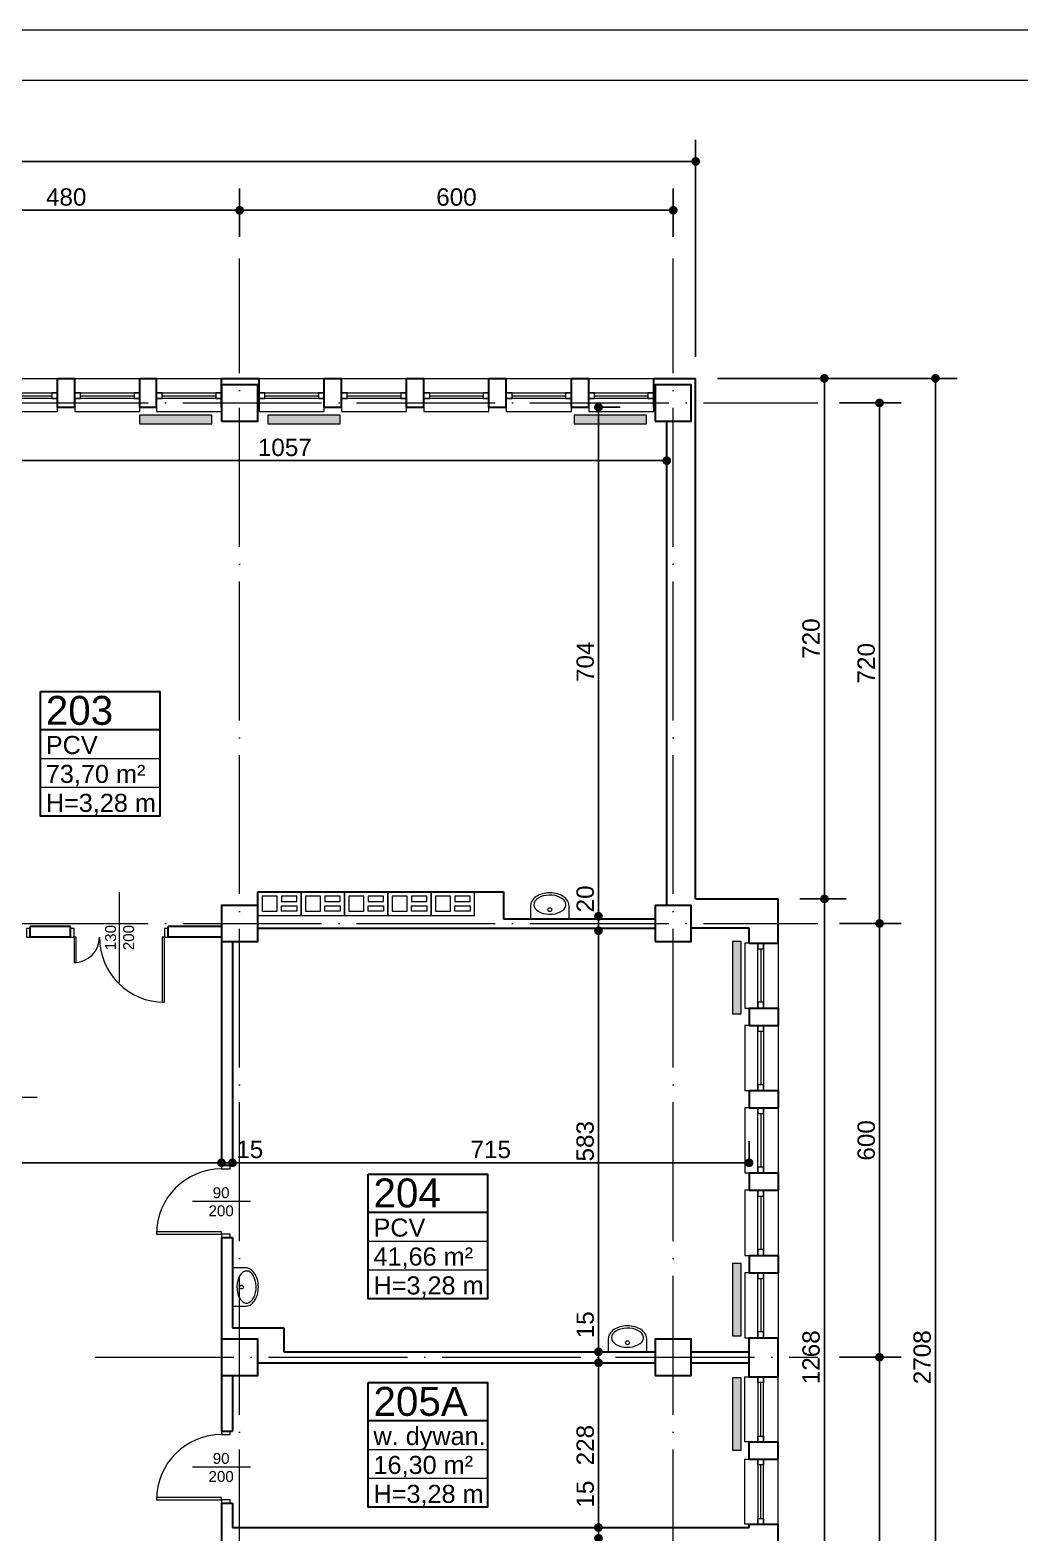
# Model space of a CAD drawing. Header units: millimetres. Extents: x 54 to 8480, y -22812 to 17434.
# Drawn here: x 4823 to 6192, y -2704 to -626 of the extents above; entities that cross this region are included whole.
import ezdxf

# ---------------------------------------------------------------- set-up
doc = ezdxf.new("R2010")
doc.units = ezdxf.units.MM
doc.linetypes.add('ACAD_ISO04W100', pattern=[30, 24, -3, 0, -3])
for name, color, linetype, lineweight in [('000_armatura', 7, 'Continuous', 0), ('osie', 132, 'ACAD_ISO04W100', 0), ('PLATFORMA', 7, 'Continuous', 0), ('STOLARKA', 97, 'Continuous', 0), ('tabelki', 151, 'Continuous', 0), ('wymiary', 150, 'Continuous', 0)]:
    doc.layers.add(name, color=color, linetype=linetype, lineweight=lineweight)
doc.layers.add('grzejniki', color=104, linetype='Continuous')
doc.layers.add('TABELKI PO UWAGACH', color=5, linetype='Continuous')
doc.styles.get("Standard").update_dxf_attribs({"font": 'arial.ttf'})
doc.dimstyles.new('ISO-25', dxfattribs={"dimtxt": 24, "dimasz": 12, "dimexe": 30, "dimexo": 30, "dimgap": 6, "dimtad": 1, "dimdec": 0, "dimtxsty": 'Standard', "dimblk": 'DOT', "dimcen": 2.5, "dimadec": 0, "dimazin": 0, "dimtfac": 1, "dimtdec": 0, "dimtmove": 0, "dimatfit": 3, "dimldrblk": 'DOT', "dimfxl": 1, "dimarcsym": 0})

# ---------------------------------------------------------------- blocks, each defined once
blk = doc.blocks.new('A$C13771EA7')
at = {"color": 132, "linetype": 'ACAD_ISO04W100', "lineweight": 0, "ltscale": 8}
for p, q in [((3511, -2874), (3511, 166)), ((4111, -2874), (4111, 166)), ((-169, -34), (4311, -34)), ((-169, -754), (4311, -754)), ((-169, -994), (3231, -994)), ((3311, -1354), (4311, -1354))]:
    blk.add_line(p, q, dxfattribs=at)
blk = doc.blocks.new('A$C4DC22848')
at = {"layer": 'STOLARKA', "lineweight": 0}
for p, q in [((0, 0), (90, 0)), ((0, -40), (0, -46)), ((8, -24), (82, -24)), ((90, -46), (90, -40)), ((0, -46), (90, -46))]:
    blk.add_line(p, q, dxfattribs=at)
for points in [[(0, -20), (90, -20), (90, -28), (0, -28)], [(0, -28), (8, -28), (8, -20), (0, -20)], [(82, -28), (90, -28), (90, -20), (82, -20)]]:
    blk.add_lwpolyline(points, close=True, dxfattribs=at)
blk = doc.blocks.new('A$C4A7D7A23')
at = {"layer": 'STOLARKA', "lineweight": 0}
blk.add_line((-67.5, 62.5), (-67.5, -62.5), dxfattribs=at)
for points in [[(-130, 12), (-135, 12), (-135, 0), (-130, 0)], [(-127, 0), (-130, 0), (-130, -35), (-127, -35)], [(-5, 0), (-8, 0), (-8, -90), (-5, -90)], [(0, 12), (-5, 12), (-5, 0), (0, 0)]]:
    blk.add_lwpolyline(points, close=True, dxfattribs=at)
for centre, radius, start, end in [((-130, 0), 35, 270, 0), ((-5, 0), 90, 180, 270)]:
    blk.add_arc(centre, radius, start, end, dxfattribs=at)
blk = doc.blocks.new('A$C1D836454')
at = {"color": 82, "lineweight": 0}
for points in [[(0, -16.5), (60, -16.5), (60, 16.5), (0, 16.5)], [(6, -10.5), (27, -10.5), (27, 10.5), (6, 10.5)], [(33, 3), (54, 3), (54, 10.5), (33, 10.5)], [(33, -3), (54, -3), (54, -10.5), (33, -10.5)]]:
    blk.add_lwpolyline(points, close=True, dxfattribs=at)
blk = doc.blocks.new('_Dot')
at = {"color": 0, "linetype": 'ByBlock', "lineweight": -2}
blk.add_line((-0.5, 0), (-1, 0), dxfattribs=at)
at = {"color": 0, "linetype": 'ByBlock', "lineweight": 0, "const_width": 0.5}
blk.add_lwpolyline([(-0.25, 0, 1), (0.25, 0, 1)], format="xyb", close=True, dxfattribs=at)
blk = doc.blocks.new('*D148')
at = {"layer": 'Defpoints', "color": 0, "linetype": 'Continuous', "lineweight": 0}
for p in [(5112.6, -874.8), (4632.6, -941.3), (5112.6, -941.3)]:
    blk.add_point(p, dxfattribs=at)
at = {"layer": 'wymiary', "color": 0, "linetype": 'Continuous', "lineweight": -2}
for p, q in [((4632.6, -911.3), (4632.6, -844.8)), ((5112.6, -911.3), (5112.6, -844.8)), ((4644.6, -874.8), (5100.6, -874.8))]:
    blk.add_line(p, q, dxfattribs=at)
at = {"layer": 'wymiary', "color": 0, "linetype": 'Continuous', "lineweight": -2, "xscale": 12, "yscale": 12, "zscale": 12, "rotation": 180}
blk.add_blockref('_Dot', (4632.6, -874.8), dxfattribs=at)
at = {"layer": 'wymiary', "color": 0, "linetype": 'Continuous', "lineweight": -2, "xscale": 12, "yscale": 12, "zscale": 12}
blk.add_blockref('_Dot', (5112.6, -874.8), dxfattribs=at)
at = {"layer": 'wymiary', "color": 0, "linetype": 'Continuous', "lineweight": 0, "insert": (4872.6, -856.6), "char_height": 24, "attachment_point": 5}
blk.add_mtext('480', dxfattribs=at)
blk = doc.blocks.new('*D149')
at = {"layer": 'Defpoints', "color": 0, "linetype": 'Continuous', "lineweight": 0}
for p in [(5712.6, -874.8), (5112.6, -941.3), (5712.6, -941.3)]:
    blk.add_point(p, dxfattribs=at)
at = {"layer": 'wymiary', "color": 0, "linetype": 'Continuous', "lineweight": -2}
for p, q in [((5112.6, -911.3), (5112.6, -844.8)), ((5712.6, -911.3), (5712.6, -844.8)), ((5124.6, -874.8), (5700.6, -874.8))]:
    blk.add_line(p, q, dxfattribs=at)
at = {"layer": 'wymiary', "color": 0, "linetype": 'Continuous', "lineweight": -2, "xscale": 12, "yscale": 12, "zscale": 12, "rotation": 180}
blk.add_blockref('_Dot', (5112.6, -874.8), dxfattribs=at)
at = {"layer": 'wymiary', "color": 0, "linetype": 'Continuous', "lineweight": -2, "xscale": 12, "yscale": 12, "zscale": 12}
blk.add_blockref('_Dot', (5712.6, -874.8), dxfattribs=at)
at = {"layer": 'wymiary', "color": 0, "linetype": 'Continuous', "lineweight": 0, "insert": (5412.6, -856.6), "char_height": 24, "attachment_point": 5}
blk.add_mtext('600', dxfattribs=at)
blk = doc.blocks.new('*D129')
at = {"layer": 'Defpoints', "color": 0, "linetype": 'Continuous', "lineweight": 0}
for p in [(5912.6, -2461.3), (5998, -2461.3), (5912.6, -3061.3)]:
    blk.add_point(p, dxfattribs=at)
at = {"layer": 'wymiary', "color": 0, "linetype": 'Continuous', "lineweight": -2}
for p, q in [((5942.6, -2461.3), (6028, -2461.3)), ((5998, -3049.3), (5998, -2473.3)), ((5942.6, -3061.3), (6028, -3061.3))]:
    blk.add_line(p, q, dxfattribs=at)
at = {"layer": 'wymiary', "color": 0, "linetype": 'Continuous', "lineweight": -2, "xscale": 12, "yscale": 12, "zscale": 12}
for p, rotation in [((5998, -2461.3), 90), ((5998, -3061.3), 270)]:
    blk.add_blockref('_Dot', p, dxfattribs=dict(at, rotation=rotation))
at = {"layer": 'wymiary', "color": 0, "linetype": 'Continuous', "lineweight": 0, "insert": (5979.7, -2761.3), "char_height": 24, "attachment_point": 5, "rotation": 90}
blk.add_mtext('600', dxfattribs=at)
blk = doc.blocks.new('*D130')
at = {"layer": 'Defpoints', "color": 0, "linetype": 'Continuous', "lineweight": 0}
for p in [(5912.6, -1861.3), (5998, -1861.3), (5912.6, -2461.3)]:
    blk.add_point(p, dxfattribs=at)
at = {"layer": 'wymiary', "color": 0, "linetype": 'Continuous', "lineweight": -2}
for p, q in [((5942.6, -1861.3), (6028, -1861.3)), ((5998, -2449.3), (5998, -1873.3)), ((5942.6, -2461.3), (6028, -2461.3))]:
    blk.add_line(p, q, dxfattribs=at)
at = {"layer": 'wymiary', "color": 0, "linetype": 'Continuous', "lineweight": -2, "xscale": 12, "yscale": 12, "zscale": 12}
for p, rotation in [((5998, -1861.3), 90), ((5998, -2461.3), 270)]:
    blk.add_blockref('_Dot', p, dxfattribs=dict(at, rotation=rotation))
at = {"layer": 'wymiary', "color": 0, "linetype": 'Continuous', "lineweight": 0, "insert": (5979.7, -2161.3), "char_height": 24, "attachment_point": 5, "rotation": 90}
blk.add_mtext('600', dxfattribs=at)
blk = doc.blocks.new('*D131')
at = {"layer": 'Defpoints', "color": 0, "linetype": 'Continuous', "lineweight": 0}
for p in [(5912.6, -1141.3), (5998, -1141.3), (5912.6, -1861.3)]:
    blk.add_point(p, dxfattribs=at)
at = {"layer": 'wymiary', "color": 0, "linetype": 'Continuous', "lineweight": -2}
for p, q in [((5942.6, -1141.3), (6028, -1141.3)), ((5998, -1849.3), (5998, -1153.3)), ((5942.6, -1861.3), (6028, -1861.3))]:
    blk.add_line(p, q, dxfattribs=at)
at = {"layer": 'wymiary', "color": 0, "linetype": 'Continuous', "lineweight": -2, "xscale": 12, "yscale": 12, "zscale": 12}
for p, rotation in [((5998, -1141.3), 90), ((5998, -1861.3), 270)]:
    blk.add_blockref('_Dot', p, dxfattribs=dict(at, rotation=rotation))
at = {"layer": 'wymiary', "color": 0, "linetype": 'Continuous', "lineweight": 0, "insert": (5979.7, -1501.3), "char_height": 24, "attachment_point": 5, "rotation": 90}
blk.add_mtext('720', dxfattribs=at)
blk = doc.blocks.new('*D140')
at = {"layer": 'Defpoints', "color": 0, "linetype": 'Continuous', "lineweight": 0}
for p in [(5743.6, -1107.3), (6075.4, -1107.3), (5743.6, -3815.3)]:
    blk.add_point(p, dxfattribs=at)
at = {"layer": 'wymiary', "color": 0, "linetype": 'Continuous', "lineweight": -2}
for p, q in [((5773.6, -1107.3), (6105.4, -1107.3)), ((6075.4, -3803.3), (6075.4, -1119.3)), ((5773.6, -3815.3), (6105.4, -3815.3))]:
    blk.add_line(p, q, dxfattribs=at)
at = {"layer": 'wymiary', "color": 0, "linetype": 'Continuous', "lineweight": -2, "xscale": 12, "yscale": 12, "zscale": 12}
for p, rotation in [((6075.4, -1107.3), 90), ((6075.4, -3815.3), 270)]:
    blk.add_blockref('_Dot', p, dxfattribs=dict(at, rotation=rotation))
at = {"layer": 'wymiary', "color": 0, "linetype": 'Continuous', "lineweight": 0, "insert": (6057.1, -2461.3), "char_height": 24, "attachment_point": 5, "rotation": 90}
blk.add_mtext('2708', dxfattribs=at)
blk = doc.blocks.new('*D141')
at = {"layer": 'Defpoints', "color": 0, "linetype": 'Continuous', "lineweight": 0}
for p in [(5743.6, -807.2), (1601.6, -1107.3), (5743.6, -1107.3)]:
    blk.add_point(p, dxfattribs=at)
at = {"layer": 'wymiary', "color": 0, "linetype": 'Continuous', "lineweight": -2}
for p, q in [((1601.6, -1077.3), (1601.6, -777.2)), ((5743.6, -1077.3), (5743.6, -777.2)), ((1613.6, -807.2), (5731.6, -807.2))]:
    blk.add_line(p, q, dxfattribs=at)
at = {"layer": 'wymiary', "color": 0, "linetype": 'Continuous', "lineweight": -2, "xscale": 12, "yscale": 12, "zscale": 12, "rotation": 180}
blk.add_blockref('_Dot', (1601.6, -807.2), dxfattribs=at)
at = {"layer": 'wymiary', "color": 0, "linetype": 'Continuous', "lineweight": -2, "xscale": 12, "yscale": 12, "zscale": 12}
blk.add_blockref('_Dot', (5743.6, -807.2), dxfattribs=at)
at = {"layer": 'wymiary', "color": 0, "linetype": 'Continuous', "lineweight": 0, "insert": (3672.6, -789.1), "char_height": 24, "attachment_point": 5}
blk.add_mtext('4142', dxfattribs=at)
blk = doc.blocks.new('*D216')
at = {"layer": 'Defpoints', "color": 0, "linetype": 'Continuous', "lineweight": 0}
for p in [(5857.6, -1827.3), (5921.7, -1827.3), (5743.6, -3095.3)]:
    blk.add_point(p, dxfattribs=at)
at = {"layer": 'wymiary', "color": 0, "linetype": 'Continuous', "lineweight": -2}
for p, q in [((5887.6, -1827.3), (5951.7, -1827.3)), ((5921.7, -3083.3), (5921.7, -1839.3)), ((5773.6, -3095.3), (5951.7, -3095.3))]:
    blk.add_line(p, q, dxfattribs=at)
at = {"layer": 'wymiary', "color": 0, "linetype": 'Continuous', "lineweight": -2, "xscale": 12, "yscale": 12, "zscale": 12}
for p, rotation in [((5921.7, -1827.3), 90), ((5921.7, -3095.3), 270)]:
    blk.add_blockref('_Dot', p, dxfattribs=dict(at, rotation=rotation))
at = {"layer": 'wymiary', "color": 0, "linetype": 'Continuous', "lineweight": 0, "insert": (5903.4, -2461.3), "char_height": 24, "attachment_point": 5, "rotation": 90}
blk.add_mtext('1268', dxfattribs=at)
blk = doc.blocks.new('*D217')
at = {"layer": 'Defpoints', "color": 0, "linetype": 'Continuous', "lineweight": 0}
for p in [(5743.6, -1107.3), (5921.7, -1107.3), (5857.6, -1827.3)]:
    blk.add_point(p, dxfattribs=at)
at = {"layer": 'wymiary', "color": 0, "linetype": 'Continuous', "lineweight": -2}
for p, q in [((5773.6, -1107.3), (5951.7, -1107.3)), ((5921.7, -1815.3), (5921.7, -1119.3)), ((5887.6, -1827.3), (5951.7, -1827.3))]:
    blk.add_line(p, q, dxfattribs=at)
at = {"layer": 'wymiary', "color": 0, "linetype": 'Continuous', "lineweight": -2, "xscale": 12, "yscale": 12, "zscale": 12}
for p, rotation in [((5921.7, -1107.3), 90), ((5921.7, -1827.3), 270)]:
    blk.add_blockref('_Dot', p, dxfattribs=dict(at, rotation=rotation))
at = {"layer": 'wymiary', "color": 0, "linetype": 'Continuous', "lineweight": 0, "insert": (5903.4, -1467.3), "char_height": 24, "attachment_point": 5, "rotation": 90}
blk.add_mtext('720', dxfattribs=at)
blk = doc.blocks.new('*D236')
at = {"layer": 'Defpoints', "color": 0, "linetype": 'Continuous', "lineweight": 0}
for p in [(5609.1, -2453.8), (5609.1, -2453.8), (5609.1, -2468.8)]:
    blk.add_point(p, dxfattribs=at)
at = {"layer": 'wymiary', "color": 0, "linetype": 'Continuous', "lineweight": -2}
for p, q in [((5609.1, -2441.8), (5609.1, -2429.8)), ((5609.1, -2468.8), (5609.1, -2453.8)), ((5609.1, -2480.8), (5609.1, -2492.8))]:
    blk.add_line(p, q, dxfattribs=at)
at = {"layer": 'wymiary', "color": 0, "linetype": 'Continuous', "lineweight": -2, "xscale": 12, "yscale": 12, "zscale": 12}
for p, rotation in [((5609.1, -2453.8), 270), ((5609.1, -2468.8), 90)]:
    blk.add_blockref('_Dot', p, dxfattribs=dict(at, rotation=rotation))
at = {"layer": 'wymiary', "color": 0, "linetype": 'Continuous', "lineweight": 0, "insert": (5590.9, -2416.4), "char_height": 24, "attachment_point": 5, "rotation": 90}
blk.add_mtext('15', dxfattribs=at)
blk = doc.blocks.new('*D237')
at = {"layer": 'Defpoints', "color": 0, "linetype": 'Continuous', "lineweight": 0}
for p in [(5609.1, -1871.3), (5609.1, -1871.3), (5609.1, -2453.8)]:
    blk.add_point(p, dxfattribs=at)
at = {"layer": 'wymiary', "color": 0, "linetype": 'Continuous', "lineweight": -2}
blk.add_line((5609.1, -2441.8), (5609.1, -1883.3), dxfattribs=at)
at = {"layer": 'wymiary', "color": 0, "linetype": 'Continuous', "lineweight": -2, "xscale": 12, "yscale": 12, "zscale": 12}
for p, rotation in [((5609.1, -1871.3), 90), ((5609.1, -2453.8), 270)]:
    blk.add_blockref('_Dot', p, dxfattribs=dict(at, rotation=rotation))
at = {"layer": 'wymiary', "color": 0, "linetype": 'Continuous', "lineweight": 0, "insert": (5590.8, -2162.5), "char_height": 24, "attachment_point": 5, "rotation": 90}
blk.add_mtext('583', dxfattribs=at)
blk = doc.blocks.new('*D238')
at = {"layer": 'Defpoints', "color": 0, "linetype": 'Continuous', "lineweight": 0}
for p in [(5609.1, -1851.3), (5609.1, -1851.3), (5609.1, -1871.3)]:
    blk.add_point(p, dxfattribs=at)
at = {"layer": 'wymiary', "color": 0, "linetype": 'Continuous', "lineweight": -2}
for p, q in [((5609.1, -1839.3), (5609.1, -1827.3)), ((5609.1, -1871.3), (5609.1, -1851.3)), ((5609.1, -1883.3), (5609.1, -1895.3))]:
    blk.add_line(p, q, dxfattribs=at)
at = {"layer": 'wymiary', "color": 0, "linetype": 'Continuous', "lineweight": -2, "xscale": 12, "yscale": 12, "zscale": 12}
for p, rotation in [((5609.1, -1851.3), 270), ((5609.1, -1871.3), 90)]:
    blk.add_blockref('_Dot', p, dxfattribs=dict(at, rotation=rotation))
at = {"layer": 'wymiary', "color": 0, "linetype": 'Continuous', "lineweight": 0, "insert": (5590.9, -1827.3), "char_height": 24, "attachment_point": 5, "rotation": 90}
blk.add_mtext('20', dxfattribs=at)
blk = doc.blocks.new('*D239')
at = {"layer": 'Defpoints', "color": 0, "linetype": 'Continuous', "lineweight": 0}
for p in [(5583.6, -1147.3), (5609.1, -1147.3), (5609.1, -1851.3)]:
    blk.add_point(p, dxfattribs=at)
at = {"layer": 'wymiary', "color": 0, "linetype": 'Continuous', "lineweight": -2}
for p, q in [((5609.1, -1839.3), (5609.1, -1159.3)), ((5613.6, -1147.3), (5639.1, -1147.3))]:
    blk.add_line(p, q, dxfattribs=at)
at = {"layer": 'wymiary', "color": 0, "linetype": 'Continuous', "lineweight": -2, "xscale": 12, "yscale": 12, "zscale": 12}
for p, rotation in [((5609.1, -1147.3), 90), ((5609.1, -1851.3), 270)]:
    blk.add_blockref('_Dot', p, dxfattribs=dict(at, rotation=rotation))
at = {"layer": 'wymiary', "color": 0, "linetype": 'Continuous', "lineweight": 0, "insert": (5590.9, -1499.3), "char_height": 24, "attachment_point": 5, "rotation": 90}
blk.add_mtext('704', dxfattribs=at)
blk = doc.blocks.new('*D260')
at = {"layer": 'Defpoints', "color": 0, "linetype": 'Continuous', "lineweight": 0}
for p in [(5609.1, -2696.8), (5609.1, -2696.8), (5609.1, -2711.8)]:
    blk.add_point(p, dxfattribs=at)
at = {"layer": 'wymiary', "color": 0, "linetype": 'Continuous', "lineweight": -2}
for p, q in [((5609.1, -2684.8), (5609.1, -2628.5)), ((5609.1, -2711.8), (5609.1, -2696.8)), ((5609.1, -2723.8), (5609.1, -2735.8))]:
    blk.add_line(p, q, dxfattribs=at)
at = {"layer": 'wymiary', "color": 0, "linetype": 'Continuous', "lineweight": -2, "xscale": 12, "yscale": 12, "zscale": 12}
for p, rotation in [((5609.1, -2696.8), 270), ((5609.1, -2711.8), 90)]:
    blk.add_blockref('_Dot', p, dxfattribs=dict(at, rotation=rotation))
at = {"layer": 'wymiary', "color": 0, "linetype": 'Continuous', "lineweight": 0, "insert": (5590.9, -2650.6), "char_height": 24, "attachment_point": 5, "rotation": 90}
blk.add_mtext('15', dxfattribs=at)
blk = doc.blocks.new('*D261')
at = {"layer": 'Defpoints', "color": 0, "linetype": 'Continuous', "lineweight": 0}
for p in [(5609.1, -2468.8), (5609.1, -2468.8), (5609.1, -2696.8)]:
    blk.add_point(p, dxfattribs=at)
at = {"layer": 'wymiary', "color": 0, "linetype": 'Continuous', "lineweight": -2}
blk.add_line((5609.1, -2684.8), (5609.1, -2480.8), dxfattribs=at)
at = {"layer": 'wymiary', "color": 0, "linetype": 'Continuous', "lineweight": -2, "xscale": 12, "yscale": 12, "zscale": 12}
for p, rotation in [((5609.1, -2468.8), 90), ((5609.1, -2696.8), 270)]:
    blk.add_blockref('_Dot', p, dxfattribs=dict(at, rotation=rotation))
at = {"layer": 'wymiary', "color": 0, "linetype": 'Continuous', "lineweight": 0, "insert": (5590.9, -2582.8), "char_height": 24, "attachment_point": 5, "rotation": 90}
blk.add_mtext('228', dxfattribs=at)
blk = doc.blocks.new('*D385')
at = {"layer": 'Defpoints', "color": 0, "linetype": 'Continuous', "lineweight": 0}
for p in [(4646.6, -1221.1), (5703.6, -1221.1), (5703.6, -1221.1)]:
    blk.add_point(p, dxfattribs=at)
at = {"layer": 'wymiary', "color": 0, "linetype": 'Continuous', "lineweight": -2}
blk.add_line((4658.6, -1221.1), (5691.6, -1221.1), dxfattribs=at)
at = {"layer": 'wymiary', "color": 0, "linetype": 'Continuous', "lineweight": -2, "xscale": 12, "yscale": 12, "zscale": 12, "rotation": 180}
blk.add_blockref('_Dot', (4646.6, -1221.1), dxfattribs=at)
at = {"layer": 'wymiary', "color": 0, "linetype": 'Continuous', "lineweight": -2, "xscale": 12, "yscale": 12, "zscale": 12}
blk.add_blockref('_Dot', (5703.6, -1221.1), dxfattribs=at)
at = {"layer": 'wymiary', "color": 0, "linetype": 'Continuous', "lineweight": 0, "insert": (5175.1, -1202.9), "char_height": 24, "attachment_point": 5}
blk.add_mtext('1057', dxfattribs=at)
blk = doc.blocks.new('*D630')
at = {"layer": 'Defpoints', "color": 0, "linetype": 'Continuous', "lineweight": 0}
for p in [(4017.6, -2192.3), (5087.6, -2192.3), (5087.6, -2192.3)]:
    blk.add_point(p, dxfattribs=at)
at = {"layer": 'wymiary', "color": 0, "linetype": 'Continuous', "lineweight": -2}
blk.add_line((4029.6, -2192.3), (5075.6, -2192.3), dxfattribs=at)
at = {"layer": 'wymiary', "color": 0, "linetype": 'Continuous', "lineweight": -2, "xscale": 12, "yscale": 12, "zscale": 12, "rotation": 180}
blk.add_blockref('_Dot', (4017.6, -2192.3), dxfattribs=at)
at = {"layer": 'wymiary', "color": 0, "linetype": 'Continuous', "lineweight": -2, "xscale": 12, "yscale": 12, "zscale": 12}
blk.add_blockref('_Dot', (5087.6, -2192.3), dxfattribs=at)
at = {"layer": 'wymiary', "color": 0, "linetype": 'Continuous', "lineweight": 0, "insert": (4552.6, -2174), "char_height": 24, "attachment_point": 5}
blk.add_mtext('1070', dxfattribs=at)
blk = doc.blocks.new('*D631')
at = {"layer": 'Defpoints', "color": 0, "linetype": 'Continuous', "lineweight": 0}
for p in [(5087.6, -2192.3), (5102.6, -2192.3), (5102.6, -2192.3)]:
    blk.add_point(p, dxfattribs=at)
at = {"layer": 'wymiary', "color": 0, "linetype": 'Continuous', "lineweight": -2}
for p, q in [((5075.6, -2192.3), (5063.6, -2192.3)), ((5087.6, -2192.3), (5102.6, -2192.3)), ((5114.6, -2192.3), (5126.6, -2192.3))]:
    blk.add_line(p, q, dxfattribs=at)
at = {"layer": 'wymiary', "color": 0, "linetype": 'Continuous', "lineweight": -2, "xscale": 12, "yscale": 12, "zscale": 12}
blk.add_blockref('_Dot', (5087.6, -2192.3), dxfattribs=at)
at = {"layer": 'wymiary', "color": 0, "linetype": 'Continuous', "lineweight": -2, "xscale": 12, "yscale": 12, "zscale": 12, "rotation": 180}
blk.add_blockref('_Dot', (5102.6, -2192.3), dxfattribs=at)
at = {"layer": 'wymiary', "color": 0, "linetype": 'Continuous', "lineweight": 0, "insert": (5126.6, -2174), "char_height": 24, "attachment_point": 5}
blk.add_mtext('15', dxfattribs=at)
blk = doc.blocks.new('*D632')
at = {"layer": 'Defpoints', "color": 0, "linetype": 'Continuous', "lineweight": 0}
for p in [(5102.6, -2192.3), (5817.6, -2192.3), (5817.6, -2218.3)]:
    blk.add_point(p, dxfattribs=at)
at = {"layer": 'wymiary', "color": 0, "linetype": 'Continuous', "lineweight": -2}
for p, q in [((5817.6, -2188.3), (5817.6, -2162.3)), ((5114.6, -2192.3), (5805.6, -2192.3))]:
    blk.add_line(p, q, dxfattribs=at)
at = {"layer": 'wymiary', "color": 0, "linetype": 'Continuous', "lineweight": -2, "xscale": 12, "yscale": 12, "zscale": 12, "rotation": 180}
blk.add_blockref('_Dot', (5102.6, -2192.3), dxfattribs=at)
at = {"layer": 'wymiary', "color": 0, "linetype": 'Continuous', "lineweight": -2, "xscale": 12, "yscale": 12, "zscale": 12}
blk.add_blockref('_Dot', (5817.6, -2192.3), dxfattribs=at)
at = {"layer": 'wymiary', "color": 0, "linetype": 'Continuous', "lineweight": 0, "insert": (5460.1, -2174), "char_height": 24, "attachment_point": 5}
blk.add_mtext('715', dxfattribs=at)
blk = doc.blocks.new('A$C508466D2')
at = {"layer": 'grzejniki', "linetype": 'Continuous', "lineweight": 0}
blk.add_hatch(color=256, dxfattribs=at).paths.add_polyline_path([(-50, -12), (50, -12), (50, 0), (-50, 0)])
blk.add_lwpolyline([(-50, -12), (50, -12), (50, 0), (-50, 0)], close=True, dxfattribs=at)
blk = doc.blocks.new('A$C4F134952')
for p, q in [((0, 26.6), (-18, 26.6)), ((0, -26.6), (0, 26.6)), ((-18, -26.6), (0, -26.6))]:
    blk.add_line(p, q)
blk.add_lwpolyline([(-18, 26.6, 0.138474), (-24.4, 24.8, 0.107069), (-30.7, 18.8, 0.080452), (-34.5, 10.6, 0.068264), (-35.9, 0, 0.068264), (-34.5, -10.6, 0.080452), (-30.7, -18.8, 0.107069), (-24.4, -24.8, 0.138474), (-18, -26.6, 0.138474)], format="xyb")
at = {"flags": 128}
blk.add_lwpolyline([(-19.5, -22.2), (-17, -21.8), (-14.6, -20.6), (-12.4, -18.6), (-10.4, -16), (-8.8, -12.9), (-7.5, -9.2), (-6.7, -5.2), (-6.3, -1), (-6.4, 3.2), (-7, 7.3), (-8.1, 11.1), (-9.5, 14.5), (-11.4, 17.4), (-13.5, 19.7), (-15.8, 21.3), (-18.3, 22.1), (-20.8, 22.1), (-23.3, 21.3), (-25.6, 19.7), (-27.7, 17.4), (-29.6, 14.5), (-31, 11.1), (-32.1, 7.3), (-32.7, 3.2), (-32.8, -1), (-32.4, -5.2), (-31.6, -9.2), (-30.3, -12.9), (-28.7, -16), (-26.7, -18.6), (-24.5, -20.6), (-22.1, -21.8)], close=True, dxfattribs=at)
blk.add_circle((-12.6, 0), 2.66)

msp = doc.modelspace()

# ---------------------------------------------------------------- linework, layer by layer
at = {"lineweight": 30}
for p, q in [((4860.6, -1107.3), (4884.6, -1107.3)), ((4860.6, -1147.3), (4860.6, -1107.3)), ((4884.6, -1147.3), (4884.6, -1107.3)), ((4974.6, -1107.3), (4997.6, -1107.3)), ((4974.6, -1147.3), (4974.6, -1107.3)), ((4997.6, -1147.3), (4997.6, -1107.3)), ((5087.6, -1147.3), (5087.6, -1107.3)), ((5087.6, -1107.3), (5139.6, -1107.3)), ((5139.6, -1147.3), (5139.6, -1107.3)), ((5229.6, -1147.3), (5229.6, -1107.3)), ((5229.6, -1107.3), (5253.6, -1107.3)), ((5253.6, -1147.3), (5253.6, -1107.3)), ((5343.6, -1107.3), (5367.6, -1107.3)), ((5343.6, -1147.3), (5343.6, -1107.3)), ((5367.6, -1147.3), (5367.6, -1107.3)), ((5457.6, -1107.3), (5481.6, -1107.3)), ((5457.6, -1147.3), (5457.6, -1107.3)), ((5481.6, -1147.3), (5481.6, -1107.3)), ((5571.6, -1107.3), (5595.6, -1107.3)), ((5571.6, -1147.3), (5571.6, -1107.3)), ((5595.6, -1147.3), (5595.6, -1107.3)), ((5685.6, -1147.3), (5685.6, -1107.3)), ((5685.6, -1107.3), (5743.6, -1107.3)), ((5743.6, -1827.3), (5743.6, -1107.3)), ((4860.6, -1147.3), (4884.6, -1147.3)), ((4974.6, -1147.3), (4997.6, -1147.3)), ((5139.6, -1147.3), (5137.6, -1147.3)), ((5229.6, -1147.3), (5253.6, -1147.3)), ((5343.6, -1147.3), (5367.6, -1147.3)), ((5457.6, -1147.3), (5481.6, -1147.3)), ((5571.6, -1147.3), (5595.6, -1147.3)), ((5685.6, -1147.3), (5687.6, -1147.3)), ((5703.6, -1836.3), (5703.6, -1166.3)), ((5137.6, -1836.3), (5137.6, -1817.3)), ((5137.6, -1817.3), (5477.6, -1817.3)), ((5477.6, -1817.3), (5477.6, -1854.8)), ((5743.6, -1827.3), (5857.6, -1827.3)), ((5857.6, -1888.3), (5857.6, -1827.3)), ((4878.6, -1865.3), (4822.6, -1865.3)), ((4822.6, -1880.3), (4822.6, -1865.3)), ((4878.6, -1880.3), (4878.6, -1865.3)), ((5087.6, -1865.3), (5013.6, -1865.3)), ((5013.6, -1880.3), (5013.6, -1865.3)), ((5137.6, -1867.8), (5687.6, -1867.8)), ((5477.6, -1854.8), (5687.6, -1854.8)), ((5737.6, -1867.3), (5817.6, -1867.3)), ((5817.6, -1888.3), (5817.6, -1867.3)), ((4878.6, -1880.3), (4822.6, -1880.3)), ((5087.6, -1880.3), (5013.6, -1880.3)), ((5087.6, -1886.3), (5087.6, -2195.8)), ((5102.6, -1886.3), (5102.6, -2195.8)), ((5817.6, -1888.3), (5817.6, -1886.3)), ((5817.6, -1888.3), (5857.6, -1888.3)), ((5817.6, -1978.3), (5857.6, -1978.3)), ((5817.6, -1978.3), (5817.6, -2002.3)), ((5857.6, -1978.3), (5857.6, -2002.3)), ((5817.6, -2002.3), (5857.6, -2002.3)), ((5817.6, -2092.3), (5817.6, -2116.3)), ((5817.6, -2092.3), (5857.6, -2092.3)), ((5857.6, -2092.3), (5857.6, -2116.3)), ((5817.6, -2116.3), (5857.6, -2116.3)), ((5087.6, -2195.8), (5102.6, -2195.8)), ((5817.6, -2206.3), (5817.6, -2230.3)), ((5817.6, -2206.3), (5857.6, -2206.3)), ((5857.6, -2206.3), (5857.6, -2230.3)), ((5817.6, -2230.3), (5857.6, -2230.3)), ((5087.6, -2295.8), (5087.6, -2563.3)), ((5087.6, -2295.8), (5102.6, -2295.8)), ((5102.6, -2295.8), (5102.6, -2420.8)), ((5817.6, -2320.3), (5817.6, -2344.3)), ((5817.6, -2320.3), (5857.6, -2320.3)), ((5857.6, -2320.3), (5857.6, -2344.3)), ((5817.6, -2344.3), (5857.6, -2344.3)), ((5102.6, -2420.8), (5173.6, -2420.8)), ((5173.6, -2420.8), (5173.6, -2453.8)), ((5817.6, -2488.3), (5817.6, -2434.3)), ((5817.6, -2434.3), (5857.6, -2434.3)), ((5817.6, -2434.3), (5817.6, -2436.3)), ((5857.6, -2488.3), (5857.6, -2434.3)), ((5137.6, -2468.8), (5687.6, -2468.8)), ((5173.6, -2453.8), (5687.6, -2453.8)), ((5737.6, -2453.8), (5817.6, -2453.8)), ((5737.6, -2468.8), (5817.6, -2468.8)), ((5102.6, -2486.3), (5102.6, -2563.3)), ((5817.6, -2488.3), (5817.6, -2486.3)), ((5817.6, -2488.3), (5857.6, -2488.3)), ((5817.6, -2602.3), (5817.6, -2578.3)), ((5817.6, -2578.3), (5857.6, -2578.3)), ((5857.6, -2602.3), (5857.6, -2578.3)), ((5817.6, -2602.3), (5857.6, -2602.3)), ((5087.6, -2663.3), (5087.6, -2870.3)), ((5102.6, -2663.3), (5102.6, -2696.8)), ((5102.6, -2696.8), (5817.6, -2696.8)), ((5817.6, -2692.3), (5857.6, -2692.3)), ((5817.6, -2696.8), (5817.6, -2692.3)), ((5857.6, -2716.3), (5857.6, -2692.3))]:
    msp.add_line(p, q, dxfattribs=at)
at = {"color": 7, "lineweight": 30}
for p, q in [((5087.6, -2563.3), (5102.6, -2563.3)), ((5087.6, -2663.3), (5102.6, -2663.3))]:
    msp.add_line(p, q, dxfattribs=at)
at = {"lineweight": 30}
for points in [[(5087.6, -1166.3), (5137.6, -1166.3), (5137.6, -1116.3), (5087.6, -1116.3)], [(5687.6, -1166.3), (5737.6, -1166.3), (5737.6, -1116.3), (5687.6, -1116.3)], [(5087.6, -1886.3), (5137.6, -1886.3), (5137.6, -1836.3), (5087.6, -1836.3)], [(5687.6, -1886.3), (5737.6, -1886.3), (5737.6, -1836.3), (5687.6, -1836.3)], [(5087.6, -2486.3), (5137.6, -2486.3), (5137.6, -2436.3), (5087.6, -2436.3)], [(5687.6, -2486.3), (5737.6, -2486.3), (5737.6, -2436.3), (5687.6, -2436.3)]]:
    msp.add_lwpolyline(points, close=True, dxfattribs=at)
at = {"layer": 'PLATFORMA', "color": 7, "lineweight": 0}
for points in [[(917.8, -4360.5), (7011.6, -4360.5), (7011.6, -625.5), (917.8, -625.5)], [(1301.6, -4290.5), (6941.6, -4290.5), (6941.6, -695.5), (1301.6, -695.5)]]:
    msp.add_lwpolyline(points, close=True, dxfattribs=at)
at = {"layer": 'STOLARKA', "lineweight": 0}
for p, q in [((5127.6, -2245.8), (5047.6, -2245.8)), ((5127.6, -2613.3), (5047.6, -2613.3))]:
    msp.add_line(p, q, dxfattribs=at)
for points in [[(4822.6, -1868.3), (4817.6, -1868.3), (4817.6, -1880.3), (4822.6, -1880.3)], [(5099.6, -2200.8), (5099.6, -2195.8), (5087.6, -2195.8), (5087.6, -2200.8)], [(5087.6, -2290.8), (5087.6, -2287.8), (4997.6, -2287.8), (4997.6, -2290.8)], [(5099.6, -2295.8), (5099.6, -2290.8), (5087.6, -2290.8), (5087.6, -2295.8)], [(5099.6, -2568.3), (5099.6, -2563.3), (5087.6, -2563.3), (5087.6, -2568.3)], [(5087.6, -2658.3), (5087.6, -2655.3), (4997.6, -2655.3), (4997.6, -2658.3)], [(5099.6, -2663.3), (5099.6, -2658.3), (5087.6, -2658.3), (5087.6, -2663.3)]]:
    msp.add_lwpolyline(points, close=True, dxfattribs=at)
for centre in [(5087.6, -2290.8), (5087.6, -2658.3)]:
    msp.add_arc(centre, 90, 90, 180, dxfattribs=at)
at = {"layer": 'TABELKI PO UWAGACH', "color": 30, "linetype": 'Continuous', "lineweight": 30}
for p, q in [((4837.2, -1592.9), (5002, -1592.9)), ((5290.6, -2260.5), (5455.5, -2260.5)), ((5290.6, -2548.7), (5455.5, -2548.7))]:
    msp.add_line(p, q, dxfattribs=at)
at = {"layer": 'TABELKI PO UWAGACH', "color": 30, "linetype": 'Continuous', "lineweight": 0}
for p, q in [((4837.2, -1632.9), (5002, -1632.9)), ((4837.2, -1672.9), (5002, -1672.9)), ((5290.6, -2300.5), (5455.5, -2300.5)), ((5290.6, -2340.5), (5455.5, -2340.5)), ((5290.6, -2588.7), (5455.5, -2588.7)), ((5290.6, -2628.7), (5455.5, -2628.7))]:
    msp.add_line(p, q, dxfattribs=at)
at = {"layer": 'TABELKI PO UWAGACH', "color": 30, "linetype": 'Continuous', "lineweight": 30}
for points in [[(4837.2, -1540.6), (5002, -1540.6), (5002, -1712.9), (4837.2, -1712.9)], [(5290.6, -2208.1), (5455.5, -2208.1), (5455.5, -2380.5), (5290.6, -2380.5)], [(5290.6, -2496.4), (5455.5, -2496.4), (5455.5, -2668.7), (5290.6, -2668.7)]]:
    msp.add_lwpolyline(points, close=True, dxfattribs=at)

# ---------------------------------------------------------------- block references
at = {"lineweight": 30}
msp.add_blockref('A$C4A7D7A23', (5013.6, -1880.3), dxfattribs=at)
at = {"color": 7, "lineweight": 30}
for p in [(5137.6, -1833.8), (5197.6, -1833.8), (5257.6, -1833.8), (5317.6, -1833.8), (5377.6, -1833.8)]:
    msp.add_blockref('A$C1D836454', p, dxfattribs=at)
at = {"layer": '000_armatura'}
for p, rotation in [((5541.8, -1854.8), 270), ((5102.6, -2364.2), 180), ((5649.3, -2453.8), 270)]:
    msp.add_blockref('A$C4F134952', p, dxfattribs=dict(at, rotation=rotation))
at = {"layer": 'grzejniki', "linetype": 'Continuous', "lineweight": 0}
for p in [(5023.9, -1158.3), (5201.8, -1158.3), (5625.5, -1158.3)]:
    msp.add_blockref('A$C508466D2', p, dxfattribs=at)
at = {"layer": 'grzejniki', "linetype": 'Continuous', "lineweight": 0, "rotation": 90}
for p in [(5794.6, -1936.3), (5794.6, -2381.8), (5794.6, -2539.7)]:
    msp.add_blockref('A$C508466D2', p, dxfattribs=at)
at = {"layer": 'osie', "lineweight": 30}
msp.add_blockref('A$C13771EA7', (1601.6, -1107.3), dxfattribs=at)
at = {"layer": 'STOLARKA', "lineweight": 30}
for p in [(4770.6, -1107.3), (4884.6, -1107.3), (4997.6, -1107.3), (5139.6, -1107.3), (5253.6, -1107.3), (5367.6, -1107.3), (5481.6, -1107.3), (5595.6, -1107.3)]:
    msp.add_blockref('A$C4DC22848', p, dxfattribs=at)
at = {"layer": 'STOLARKA', "lineweight": 30, "rotation": 270}
for p in [(5857.6, -1888.3), (5857.6, -2002.3), (5857.6, -2116.3), (5857.6, -2230.3), (5857.6, -2344.3)]:
    msp.add_blockref('A$C4DC22848', p, dxfattribs=at)
at = {"layer": 'STOLARKA', "lineweight": 30, "xscale": -1, "rotation": 270}
for p in [(5857.6, -2578.3), (5857.6, -2692.3)]:
    msp.add_blockref('A$C4DC22848', p, dxfattribs=at)

# ---------------------------------------------------------------- texts
at = {"layer": 'STOLARKA', "lineweight": 0, "insert": (4926.5, -1918), "char_height": 15, "width": 74.399, "attachment_point": 1, "rotation": 90}
msp.add_mtext('\\pxqc;130\\P200', dxfattribs=at)
at = {"layer": 'STOLARKA', "lineweight": 0, "char_height": 15, "width": 74.399, "attachment_point": 1}
for insert in [(5049.8, -2226.2), (5049.8, -2593.7)]:
    msp.add_mtext('\\pxqc;90\\P200', dxfattribs=dict(at, insert=insert))
at = {"layer": 'tabelki', "color": 5, "linetype": 'Continuous', "lineweight": 0, "attachment_point": 1}
for s, insert, char_height, width in [('\\pxql;203', (4844.4, -1546.5), 40, 47.056), ('\\pxql;PCV', (4844.4, -1601.9), 25, 194.396), ('\\pxql;73,70 m²', (4844.4, -1641.9), 25, 160.906), ('\\pxql;H=3,28 m', (4844.4, -1681.9), 25, 182.523), ('\\pxql;204', (5297.8, -2214), 40, 47.056), ('\\pxql;PCV', (5297.8, -2269.4), 25, 194.396), ('\\pxql;41,66 m²', (5297.8, -2309.4), 25, 160.906), ('\\pxql;H=3,28 m', (5297.8, -2349.4), 25, 182.523), ('\\pxql;205A', (5297.8, -2502.3), 40, 47.056), ('\\pxql;w. dywan.', (5297.8, -2557.7), 25, 194.396), ('\\pxql;16,30 m²', (5297.8, -2597.7), 25, 160.906), ('\\pxql;H=3,28 m', (5297.8, -2637.7), 25, 182.523)]:
    msp.add_mtext(s, dxfattribs=dict(at, insert=insert, char_height=char_height, width=width))

# ---------------------------------------------------------------- dimensions: what is measured, and where the dimension line sits
at = {"layer": 'wymiary', "linetype": 'Continuous', "lineweight": 0}
for base, p1, p2, picture, middle in [((5743.6, -807.2), (1601.6, -1107.3), (5743.6, -1107.3), '*D141', (3672.6, -789.1)), ((5087.6, -2192.3), (4017.6, -2192.3), (5087.6, -2192.3), '*D630', (4552.6, -2174))]:
    dim = msp.add_linear_dim(base=base, p1=p1, p2=p2, dimstyle='ISO-25', dxfattribs=at)
    dim.commit()
    dim.dimension.update_dxf_attribs({"geometry": picture, "text_midpoint": middle})
for base, p1, p2, picture, middle in [((5112.6, -874.8), (4632.6, -941.3), (5112.6, -941.3), '*D148', (4872.6, -856.6)), ((5712.6, -874.8), (5112.6, -941.3), (5712.6, -941.3), '*D149', (5412.6, -856.6)), ((5703.6, -1221.1), (4646.6, -1221.1), (5703.6, -1221.1), '*D385', (5175.1, -1202.9)), ((5817.6, -2192.3), (5102.6, -2192.3), (5817.6, -2218.3), '*D632', (5460.1, -2174))]:
    dim = msp.add_linear_dim(base=base, p1=p1, p2=p2, dimstyle='ISO-25', override={"dimtmove": 1}, dxfattribs=at)
    dim.commit()
    dim.dimension.update_dxf_attribs({"geometry": picture, "text_midpoint": middle})
dim = msp.add_linear_dim(base=(6075.4, -1107.3), p1=(5743.6, -3815.3), p2=(5743.6, -1107.3), angle=90, dimstyle='ISO-25', dxfattribs=at)
dim.commit()
dim.dimension.update_dxf_attribs({"geometry": '*D140', "text_midpoint": (6057.1, -2461.3)})
for base, p1, p2, picture, middle in [((5921.7, -1107.3), (5857.6, -1827.3), (5743.6, -1107.3), '*D217', (5903.4, -1467.3)), ((5609.1, -1147.3), (5609.1, -1851.3), (5583.6, -1147.3), '*D239', (5590.9, -1499.3)), ((5998, -1141.3), (5912.6, -1861.3), (5912.6, -1141.3), '*D131', (5979.7, -1501.3)), ((5921.7, -1827.3), (5743.6, -3095.3), (5857.6, -1827.3), '*D216', (5903.4, -2461.3)), ((5609.1071741, -1871.2781943), (5609.1071741, -2453.7781943), (5609.1071741, -1871.2781943), '*D237', (5590.8452369, -2162.5281943)), ((5998, -1861.3), (5912.6, -2461.3), (5912.6, -1861.3), '*D130', (5979.7, -2161.3)), ((5609.1, -2468.8), (5609.1, -2696.8), (5609.1, -2468.8), '*D261', (5590.9, -2582.8)), ((5998, -2461.3), (5912.6, -3061.3), (5912.6, -2461.3), '*D129', (5979.7, -2761.3))]:
    dim = msp.add_linear_dim(base=base, p1=p1, p2=p2, angle=90, dimstyle='ISO-25', override={"dimtmove": 1}, dxfattribs=at)
    dim.commit()
    dim.dimension.update_dxf_attribs({"geometry": picture, "text_midpoint": middle})
for base, p1, p2, picture, middle in [((5609.1, -1851.3), (5609.1, -1871.3), (5609.1, -1851.3), '*D238', (5609.1, -1827.3)), ((5609.1, -2453.8), (5609.1, -2468.8), (5609.1, -2453.8), '*D236', (5609.1, -2416.4))]:
    dim = msp.add_linear_dim(base=base, p1=p1, p2=p2, angle=90, dimstyle='ISO-25', override={"dimtmove": 1}, dxfattribs=at)
    dim.commit()
    dim.dimension.update_dxf_attribs({"geometry": picture, "text_midpoint": middle, "dimtype": 160})
dim = msp.add_linear_dim(base=(5102.6, -2192.3), p1=(5087.6, -2192.3), p2=(5102.6, -2192.3), dimstyle='ISO-25', override={"dimtmove": 1}, dxfattribs=at)
dim.commit()
dim.dimension.update_dxf_attribs({"geometry": '*D631', "text_midpoint": (5126.6, -2192.3), "dimtype": 160})
dim = msp.add_linear_dim(base=(5609.1, -2696.8), p1=(5609.1, -2711.8), p2=(5609.1, -2696.8), angle=90, dimstyle='ISO-25', dxfattribs=at)
dim.commit()
dim.dimension.update_dxf_attribs({"geometry": '*D260', "text_midpoint": (5609.1, -2650.6), "dimtype": 160})

doc.saveas('drawing.dxf')
